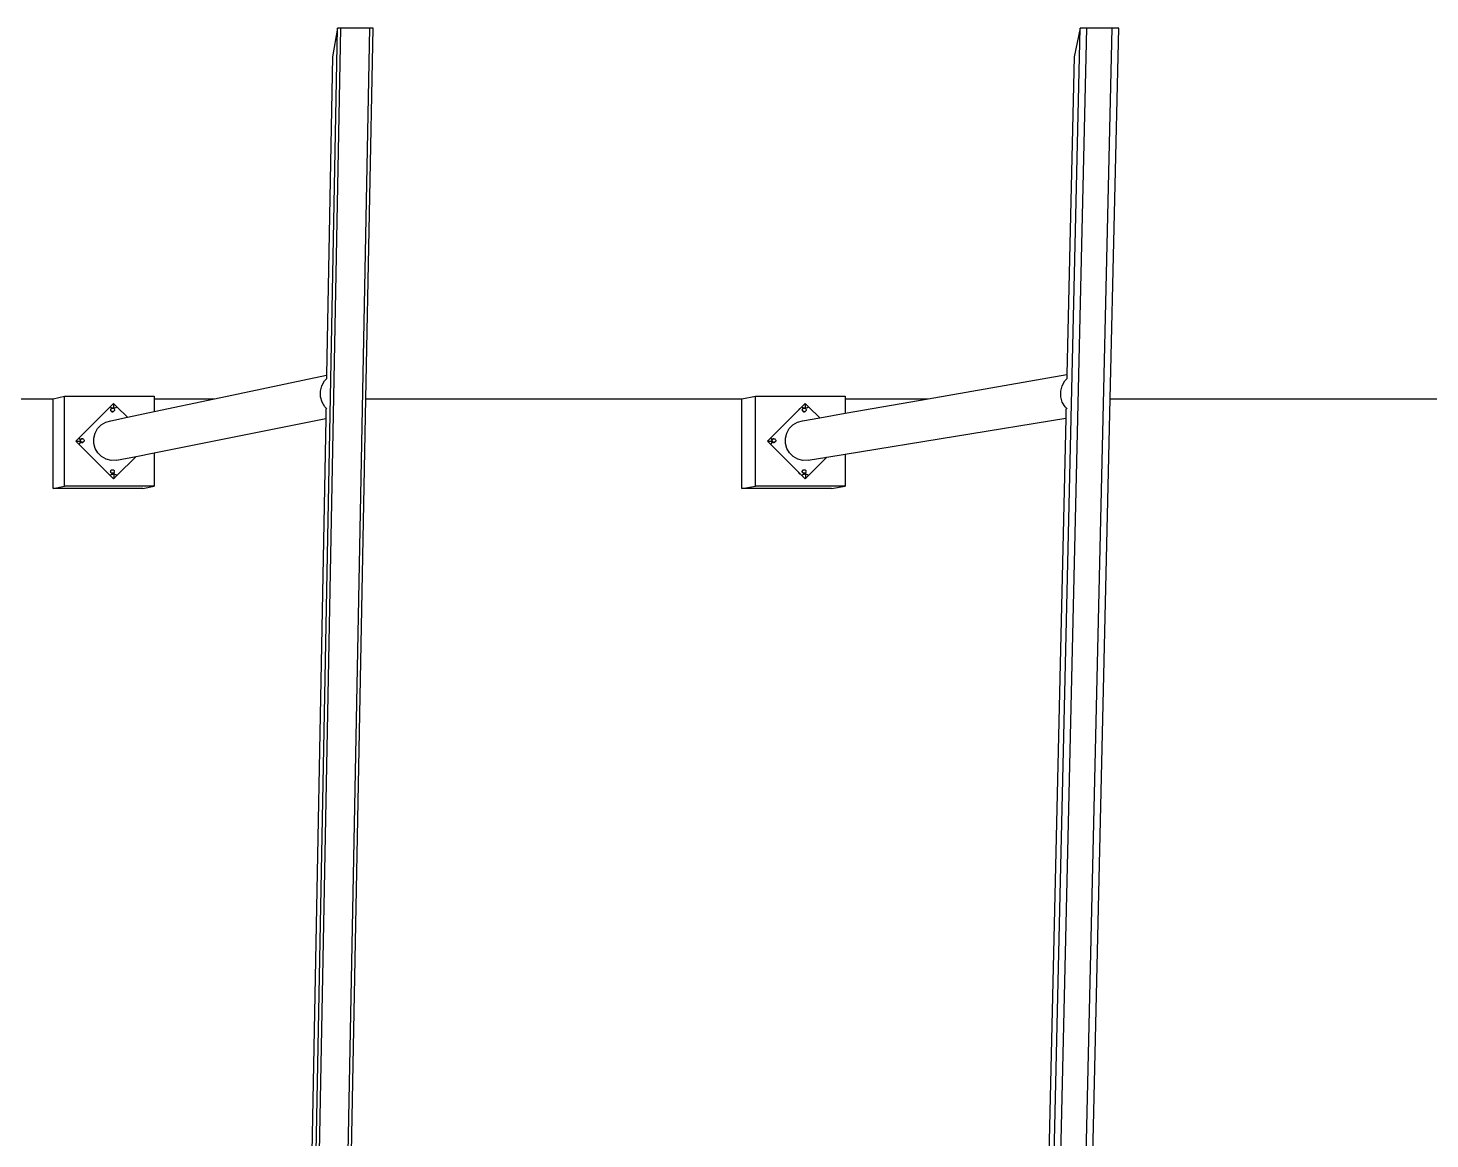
# Model space of a CAD drawing. Extents: x -1616 to 1629, y -1713 to 1708.
# Drawn here: x 704.3 to 1016.5, y -6.8 to 240.6 of the extents above; entities that cross this region are included whole.
import ezdxf

# ---------------------------------------------------------------- set-up
doc = ezdxf.new("R2010")
doc.units = 0
doc.header["$MEASUREMENT"] = 0
doc.layers.get('0').update_dxf_attribs({"linetype": 'CONTINUOUS'})

msp = doc.modelspace()

# ---------------------------------------------------------------- linework, layer by layer
for p, q in [((736.24, -1712.91), (773.25, 240.58)), ((736.95, -1712.91), (774, 240.58)), ((743.06, -1712.91), (780.42, 240.58)), ((773.25, 240.58), (772.15, 234.18)), ((774, 240.58), (773.25, 240.58)), ((780.42, 240.58), (774, 240.58)), ((779.58, 158.03), (781.16, 240.58)), ((781.16, 240.58), (780.42, 240.58)), ((893.64, -1712.91), (938.57, 240.58)), ((895.06, -1712.91), (940.06, 240.58)), ((900.47, -1712.91), (945.74, 240.58)), ((938.57, 240.58), (937.23, 234.18)), ((940.06, 240.58), (938.57, 240.58)), ((945.74, 240.58), (940.06, 240.58)), ((945.31, 158.03), (947.23, 240.58)), ((947.23, 240.58), (945.74, 240.58)), ((772.15, 234.18), (770.81, 163.32)), ((937.23, 234.18), (935.61, 163.42)), ((745.86, 158.03), (770.81, 163.32)), ((770.38, 162.03), (770.86, 162.52)), ((770.81, 163.32), (770.79, 162.51)), ((904.77, 158.03), (935.61, 163.42)), ((935.19, 162.03), (935.67, 162.52)), ((935.61, 163.42), (935.59, 162.51)), ((769.46, 159.74), (769.77, 160.94)), ((769.48, 158.49), (769.46, 159.74)), ((769.77, 160.94), (770.38, 162.03)), ((934.27, 159.74), (934.58, 160.94)), ((934.29, 158.49), (934.27, 159.74)), ((934.58, 160.94), (935.19, 162.03)), ((613.97, 158.03), (709.95, 158.03)), ((709.95, 158.03), (712.44, 158.58)), ((709.95, 138.09), (709.95, 158.03)), ((712.44, 158.58), (732.45, 158.58)), ((712.44, 138.57), (712.44, 158.58)), ((715.71, 149.34), (722.64, 156.27)), ((715.73, 149.34), (722.65, 156.26)), ((722.64, 156.27), (723.38, 157.01)), ((722.64, 156.27), (722.65, 156.26)), ((722.64, 156.27), (722.66, 156.27)), ((722.65, 156.26), (722.66, 156.27)), ((722.66, 156.27), (723.39, 157)), ((722.66, 156.27), (722.87, 156.1)), ((722.87, 156.1), (723.13, 156)), ((723.38, 157.01), (723.39, 157)), ((723.38, 157.01), (723.4, 157.01)), ((723.39, 157), (723.4, 157.01)), ((723.4, 157.01), (724.14, 156.27)), ((723.4, 157.01), (723.4, 155.97)), ((723.67, 156), (723.92, 156.1)), ((723.92, 156.1), (724.14, 156.27)), ((724.14, 156.27), (726.48, 153.93)), ((732.45, 158.58), (732.45, 158.03)), ((732.45, 158.03), (745.86, 158.03)), ((732.45, 158.03), (732.45, 155.19)), ((732.45, 155.19), (745.86, 158.03)), ((745.31, -1632.4), (779.58, 158.03)), ((769.81, 157.3), (769.48, 158.49)), ((770.45, 156.23), (769.81, 157.3)), ((770.86, 155.83), (770.45, 156.23)), ((779.58, 158.03), (863.26, 158.03)), ((863.26, 158.03), (866.29, 158.58)), ((863.26, 138.09), (863.26, 158.03)), ((866.29, 158.58), (886.3, 158.58)), ((866.29, 138.57), (866.29, 158.58)), ((876.18, 155.81), (876.63, 156.27)), ((876.2, 155.82), (876.64, 156.26)), ((876.63, 156.27), (877.37, 157.01)), ((876.63, 156.27), (876.64, 156.26)), ((876.63, 156.27), (876.65, 156.27)), ((876.64, 156.26), (876.65, 156.27)), ((876.65, 156.27), (877.38, 157)), ((876.65, 156.27), (876.87, 156.1)), ((876.87, 156.1), (877.12, 156)), ((877.37, 157.01), (877.38, 157)), ((877.37, 157.01), (877.39, 157.01)), ((877.38, 157), (877.39, 157.01)), ((877.39, 157.01), (878.14, 156.27)), ((877.39, 157.01), (877.39, 155.97)), ((877.66, 156), (877.92, 156.1)), ((877.92, 156.1), (878.14, 156.27)), ((878.14, 156.27), (880.6, 153.81)), ((886.3, 158.58), (886.3, 158.03)), ((886.3, 158.03), (904.77, 158.03)), ((886.3, 158.03), (886.3, 154.8)), ((886.3, 154.8), (904.77, 158.03)), ((903.76, -1632.4), (945.31, 158.03)), ((934.62, 157.3), (934.29, 158.49)), ((935.26, 156.23), (934.62, 157.3)), ((935.67, 155.83), (935.26, 156.23)), ((945.31, 158.03), (1028.2, 158.03)), ((721.64, 152.82), (722.76, 153.14)), ((722.73, 155.67), (722.71, 155.56)), ((722.71, 155.56), (722.73, 155.45)), ((722.74, 155.66), (722.72, 155.55)), ((722.72, 155.55), (722.74, 155.44)), ((722.77, 155.77), (722.73, 155.67)), ((722.73, 155.45), (722.77, 155.35)), ((722.78, 155.76), (722.74, 155.66)), ((722.74, 155.55), (722.75, 155.65)), ((722.75, 155.45), (722.74, 155.55)), ((722.74, 155.44), (722.78, 155.34)), ((722.75, 155.65), (722.79, 155.75)), ((722.79, 155.35), (722.75, 155.45)), ((722.76, 153.14), (726.48, 153.93)), ((722.83, 155.85), (722.77, 155.77)), ((722.77, 155.56), (722.78, 155.66)), ((722.78, 155.45), (722.77, 155.56)), ((722.77, 155.35), (722.83, 155.27)), ((722.84, 155.84), (722.78, 155.76)), ((722.78, 155.66), (722.82, 155.76)), ((722.82, 155.36), (722.78, 155.45)), ((722.78, 155.34), (722.83, 155.27)), ((722.79, 155.75), (722.85, 155.83)), ((722.84, 155.28), (722.79, 155.35)), ((722.82, 155.76), (722.87, 155.82)), ((722.87, 155.3), (722.82, 155.36)), ((722.92, 155.92), (722.83, 155.85)), ((722.84, 155.28), (722.83, 155.27)), ((722.83, 155.27), (722.84, 155.26)), ((722.84, 155.28), (722.87, 155.3)), ((722.85, 155.27), (722.84, 155.28)), ((722.84, 155.26), (722.84, 155.25)), ((722.84, 155.25), (722.93, 155.19)), ((722.85, 155.83), (722.94, 155.9)), ((722.85, 155.83), (722.87, 155.82)), ((722.94, 155.2), (722.85, 155.27)), ((722.87, 155.82), (722.89, 155.84)), ((722.89, 155.27), (722.87, 155.3)), ((722.89, 155.84), (722.97, 155.91)), ((722.97, 155.21), (722.89, 155.27)), ((723.02, 155.96), (722.92, 155.92)), ((722.93, 155.19), (723.03, 155.15)), ((722.94, 155.9), (723.03, 155.94)), ((723.03, 155.16), (722.94, 155.2)), ((722.97, 155.91), (723.06, 155.94)), ((723.07, 155.17), (722.97, 155.21)), ((723.13, 155.98), (723.02, 155.96)), ((723.03, 155.94), (723.07, 155.95)), ((723.03, 155.94), (723.06, 155.94)), ((723.14, 155.15), (723.03, 155.16)), ((723.03, 155.15), (723.14, 155.13)), ((723.06, 155.94), (723.07, 155.95)), ((723.07, 155.95), (723.17, 155.96)), ((723.17, 155.15), (723.07, 155.17)), ((723.13, 156), (723.4, 155.96)), ((723.24, 155.96), (723.13, 155.98)), ((723.24, 155.16), (723.14, 155.15)), ((723.14, 155.15), (723.14, 155.16)), ((723.14, 155.13), (723.25, 155.15)), ((723.14, 155.14), (723.14, 155.15)), ((723.14, 155.13), (723.14, 155.14)), ((723.17, 155.96), (723.27, 155.95)), ((723.25, 155.17), (723.17, 155.15)), ((723.27, 155.95), (723.24, 155.96)), ((723.24, 155.16), (723.28, 155.17)), ((723.25, 155.17), (723.24, 155.16)), ((723.25, 155.15), (723.35, 155.19)), ((723.28, 155.17), (723.25, 155.17)), ((723.27, 155.95), (723.28, 155.95)), ((723.28, 155.95), (723.37, 155.91)), ((723.37, 155.21), (723.28, 155.17)), ((723.35, 155.19), (723.37, 155.21)), ((723.37, 155.91), (723.46, 155.84)), ((723.46, 155.27), (723.37, 155.21)), ((723.4, 155.96), (723.67, 156)), ((723.46, 155.84), (723.52, 155.76)), ((723.52, 155.36), (723.46, 155.27)), ((723.52, 155.76), (723.56, 155.66)), ((723.56, 155.45), (723.52, 155.36)), ((723.56, 155.66), (723.57, 155.56)), ((723.57, 155.56), (723.56, 155.45)), ((726.48, 153.93), (732.45, 155.19)), ((732.45, 146), (770.62, 153.61)), ((770.62, 153.61), (766.86, -45.25)), ((770.67, 155.79), (770.62, 153.61)), ((869.7, 149.34), (875.9, 155.53)), ((869.72, 149.34), (875.89, 155.51)), ((875.64, 152.82), (876.76, 153.14)), ((875.89, 155.51), (876.2, 155.82)), ((875.9, 155.53), (875.89, 155.52)), ((875.89, 155.52), (875.89, 155.51)), ((875.9, 155.53), (876.18, 155.81)), ((875.93, 155.62), (875.9, 155.53)), ((876, 155.71), (875.93, 155.62)), ((876.09, 155.77), (876, 155.71)), ((876.18, 155.81), (876.09, 155.77)), ((876.19, 155.81), (876.18, 155.81)), ((876.2, 155.82), (876.19, 155.81)), ((876.72, 155.67), (876.71, 155.56)), ((876.71, 155.56), (876.72, 155.45)), ((876.76, 155.77), (876.72, 155.67)), ((876.73, 155.66), (876.72, 155.55)), ((876.72, 155.55), (876.73, 155.44)), ((876.72, 155.45), (876.76, 155.35)), ((876.77, 155.76), (876.73, 155.66)), ((876.73, 155.55), (876.74, 155.65)), ((876.74, 155.45), (876.73, 155.55)), ((876.73, 155.44), (876.77, 155.34)), ((876.74, 155.65), (876.78, 155.75)), ((876.78, 155.35), (876.74, 155.45)), ((876.83, 155.85), (876.76, 155.77)), ((876.76, 155.35), (876.83, 155.27)), ((876.76, 153.14), (880.6, 153.81)), ((876.84, 155.84), (876.77, 155.76)), ((876.77, 155.56), (876.79, 155.66)), ((876.79, 155.45), (876.77, 155.56)), ((876.77, 155.34), (876.83, 155.27)), ((876.78, 155.75), (876.85, 155.83)), ((876.84, 155.28), (876.78, 155.35)), ((876.79, 155.66), (876.83, 155.76)), ((876.83, 155.36), (876.79, 155.45)), ((876.91, 155.92), (876.83, 155.85)), ((876.83, 155.76), (876.87, 155.81)), ((876.87, 155.3), (876.83, 155.36)), ((876.84, 155.28), (876.83, 155.27)), ((876.83, 155.27), (876.83, 155.26)), ((876.83, 155.26), (876.84, 155.25)), ((876.84, 155.28), (876.87, 155.3)), ((876.85, 155.27), (876.84, 155.28)), ((876.84, 155.25), (876.92, 155.19)), ((876.85, 155.83), (876.93, 155.9)), ((876.85, 155.83), (876.87, 155.81)), ((876.93, 155.2), (876.85, 155.27)), ((876.87, 155.81), (876.89, 155.84)), ((876.89, 155.27), (876.87, 155.3)), ((876.89, 155.84), (876.97, 155.91)), ((876.97, 155.21), (876.89, 155.27)), ((877.01, 155.96), (876.91, 155.92)), ((876.92, 155.19), (877.02, 155.15)), ((876.93, 155.9), (877.03, 155.94)), ((877.03, 155.16), (876.93, 155.2)), ((876.97, 155.91), (877.06, 155.94)), ((877.07, 155.17), (876.97, 155.21)), ((877.12, 155.98), (877.01, 155.96)), ((877.02, 155.15), (877.13, 155.13)), ((877.03, 155.94), (877.07, 155.95)), ((877.03, 155.94), (877.06, 155.94)), ((877.13, 155.15), (877.03, 155.16)), ((877.06, 155.94), (877.07, 155.95)), ((877.07, 155.95), (877.18, 155.96)), ((877.18, 155.15), (877.07, 155.17)), ((877.12, 156), (877.39, 155.96)), ((877.23, 155.96), (877.12, 155.98)), ((877.24, 155.16), (877.13, 155.15)), ((877.13, 155.15), (877.13, 155.16)), ((877.13, 155.13), (877.24, 155.15)), ((877.13, 155.14), (877.13, 155.15)), ((877.13, 155.13), (877.13, 155.14)), ((877.18, 155.96), (877.26, 155.95)), ((877.24, 155.16), (877.18, 155.15)), ((877.26, 155.95), (877.23, 155.96)), ((877.24, 155.15), (877.34, 155.19)), ((877.24, 155.16), (877.28, 155.17)), ((877.28, 155.17), (877.24, 155.16)), ((877.24, 155.16), (877.24, 155.16)), ((877.26, 155.95), (877.28, 155.95)), ((877.28, 155.95), (877.38, 155.91)), ((877.38, 155.21), (877.28, 155.17)), ((877.34, 155.19), (877.35, 155.2)), ((877.38, 155.91), (877.46, 155.84)), ((877.46, 155.27), (877.38, 155.21)), ((877.39, 155.96), (877.66, 156)), ((877.46, 155.84), (877.52, 155.76)), ((877.52, 155.36), (877.46, 155.27)), ((877.52, 155.76), (877.56, 155.66)), ((877.56, 155.45), (877.52, 155.36)), ((877.56, 155.66), (877.58, 155.56)), ((877.58, 155.56), (877.56, 155.45)), ((880.6, 153.81), (886.3, 154.8)), ((886.3, 145.68), (935.39, 153.75)), ((935.39, 153.75), (930.81, -45.29)), ((935.43, 155.79), (935.39, 153.75)), ((718.98, 149.26), (719.26, 150.38)), ((719.26, 150.38), (719.83, 151.4)), ((719.83, 151.4), (720.64, 152.23)), ((720.64, 152.23), (721.64, 152.82)), ((872.97, 149.26), (873.26, 150.38)), ((873.26, 150.38), (873.83, 151.4)), ((873.83, 151.4), (874.64, 152.23)), ((874.64, 152.23), (875.64, 152.82)), ((714.97, 148.59), (715.71, 149.34)), ((714.97, 148.59), (714.99, 148.6)), ((715.71, 147.85), (714.97, 148.59)), ((714.99, 148.6), (715.72, 149.33)), ((715.73, 147.86), (714.99, 148.6)), ((714.99, 148.6), (715.99, 148.6)), ((715.72, 149.33), (715.71, 149.34)), ((715.71, 149.34), (715.73, 149.34)), ((715.71, 147.85), (715.73, 147.86)), ((722.12, 141.44), (715.71, 147.85)), ((715.72, 149.33), (715.73, 149.34)), ((715.89, 149.12), (715.73, 149.34)), ((715.73, 147.86), (715.89, 148.07)), ((722.66, 140.93), (715.73, 147.86)), ((716, 148.87), (715.89, 149.12)), ((715.89, 148.07), (716, 148.33)), ((715.99, 148.83), (715.97, 148.72)), ((715.97, 148.72), (715.99, 148.61)), ((716.03, 148.93), (715.99, 148.83)), ((715.99, 148.72), (716, 148.83)), ((716, 148.62), (715.99, 148.72)), ((715.99, 148.61), (715.99, 148.6)), ((715.99, 148.6), (716, 148.6)), ((715.99, 148.6), (716.03, 148.51)), ((716.04, 148.93), (716, 148.84)), ((716, 148.84), (716, 148.87)), ((716.04, 148.6), (716, 148.84)), ((716, 148.84), (716, 148.83)), ((716, 148.62), (716, 148.61)), ((716, 148.62), (716.03, 148.55)), ((716, 148.61), (716.03, 148.54)), ((716, 148.6), (716.01, 148.6)), ((716, 148.33), (716.03, 148.54)), ((716.01, 148.6), (716.03, 148.6)), ((716.02, 148.73), (716.03, 148.83)), ((716.03, 148.63), (716.02, 148.73)), ((716.09, 149.02), (716.03, 148.93)), ((716.03, 148.83), (716.07, 148.93)), ((716.07, 148.53), (716.03, 148.63)), ((716.03, 148.55), (716.04, 148.6)), ((716.04, 148.52), (716.03, 148.55)), ((716.03, 148.54), (716.03, 148.55)), ((716.03, 148.54), (716.04, 148.51)), ((716.03, 148.51), (716.08, 148.44)), ((716.04, 148.93), (716.1, 149.01)), ((716.09, 148.45), (716.04, 148.52)), ((716.04, 148.51), (716.11, 148.42)), ((716.07, 148.93), (716.12, 148.99)), ((716.12, 148.47), (716.07, 148.53)), ((716.08, 148.44), (716.09, 148.43)), ((716.09, 148.45), (716.12, 148.47)), ((716.1, 148.44), (716.09, 148.45)), ((716.09, 148.43), (716.18, 148.36)), ((716.09, 148.43), (716.09, 148.43)), ((716.1, 149.01), (716.19, 149.07)), ((716.11, 149.01), (716.1, 149.01)), ((716.1, 149.01), (716.12, 148.99)), ((716.19, 148.37), (716.1, 148.44)), ((716.19, 149.08), (716.11, 149.01)), ((716.11, 148.42), (716.19, 148.36)), ((716.12, 148.99), (716.14, 149.01)), ((716.14, 148.45), (716.12, 148.47)), ((716.14, 149.01), (716.22, 149.08)), ((716.22, 148.38), (716.14, 148.45)), ((716.18, 148.36), (716.28, 148.32)), ((716.29, 149.12), (716.19, 149.08)), ((716.19, 149.07), (716.28, 149.11)), ((716.28, 148.33), (716.19, 148.37)), ((716.29, 148.32), (716.19, 148.36)), ((716.22, 149.08), (716.31, 149.11)), ((716.32, 148.34), (716.22, 148.38)), ((716.28, 149.11), (716.32, 149.12)), ((716.28, 149.11), (716.31, 149.11)), ((716.39, 148.32), (716.28, 148.33)), ((716.28, 148.32), (716.29, 148.32)), ((716.4, 149.14), (716.29, 149.12)), ((716.29, 148.32), (716.4, 148.3)), ((716.29, 148.32), (716.39, 148.31)), ((716.31, 149.11), (716.32, 149.12)), ((716.32, 149.12), (716.42, 149.13)), ((716.42, 148.33), (716.32, 148.34)), ((716.49, 148.33), (716.39, 148.32)), ((716.39, 148.32), (716.39, 148.33)), ((716.39, 148.32), (716.39, 148.32)), ((716.39, 148.31), (716.5, 148.32)), ((716.39, 148.31), (716.39, 148.32)), ((716.42, 149.13), (716.4, 149.14)), ((716.4, 148.3), (716.51, 148.32)), ((716.51, 149.12), (716.42, 149.13)), ((716.5, 148.34), (716.42, 148.33)), ((716.5, 148.34), (716.49, 148.33)), ((716.49, 148.33), (716.53, 148.34)), ((716.5, 148.32), (716.6, 148.36)), ((716.53, 148.34), (716.5, 148.34)), ((716.51, 149.12), (716.51, 149.12)), ((716.51, 149.12), (716.53, 149.12)), ((716.51, 148.32), (716.61, 148.36)), ((716.53, 149.12), (716.62, 149.08)), ((716.62, 148.38), (716.53, 148.34)), ((716.6, 148.36), (716.62, 148.38)), ((716.61, 148.36), (716.7, 148.42)), ((716.62, 149.08), (716.71, 149.01)), ((716.71, 148.45), (716.62, 148.38)), ((716.71, 149.01), (716.77, 148.93)), ((716.77, 148.53), (716.71, 148.45)), ((716.77, 148.93), (716.81, 148.83)), ((716.81, 148.63), (716.77, 148.53)), ((716.81, 148.83), (716.82, 148.73)), ((716.82, 148.73), (716.81, 148.63)), ((718.99, 148.1), (718.98, 149.26)), ((719.31, 146.98), (718.99, 148.1)), ((719.9, 145.98), (719.31, 146.98)), ((868.96, 148.59), (869.7, 149.34)), ((868.96, 148.59), (868.98, 148.6)), ((869.7, 147.85), (868.96, 148.59)), ((868.98, 148.6), (869.71, 149.33)), ((869.72, 147.86), (868.98, 148.6)), ((868.98, 148.6), (869.99, 148.6)), ((869.71, 149.33), (869.7, 149.34)), ((869.7, 149.34), (869.72, 149.34)), ((869.7, 147.85), (869.72, 147.86)), ((875.88, 141.67), (869.7, 147.85)), ((869.71, 149.33), (869.72, 149.34)), ((869.89, 149.12), (869.72, 149.34)), ((869.72, 147.86), (869.89, 148.07)), ((876.65, 140.93), (869.72, 147.86)), ((869.99, 148.87), (869.89, 149.12)), ((869.89, 148.07), (869.99, 148.33)), ((869.98, 148.83), (869.97, 148.72)), ((869.97, 148.72), (869.98, 148.61)), ((870.02, 148.93), (869.98, 148.83)), ((869.98, 148.72), (869.99, 148.83)), ((869.99, 148.62), (869.98, 148.72)), ((869.98, 148.61), (869.99, 148.6)), ((870, 148.84), (869.99, 148.87)), ((870, 148.84), (869.99, 148.83)), ((869.99, 148.62), (869.99, 148.61)), ((869.99, 148.62), (870.02, 148.55)), ((869.99, 148.61), (870.02, 148.54)), ((869.99, 148.6), (870, 148.6)), ((869.99, 148.6), (870.02, 148.51)), ((869.99, 148.33), (870.02, 148.54)), ((870.04, 148.93), (870, 148.84)), ((870.03, 148.6), (870, 148.84)), ((870, 148.6), (870, 148.6)), ((870, 148.6), (870.02, 148.6)), ((870.09, 149.02), (870.02, 148.93)), ((870.02, 148.73), (870.04, 148.83)), ((870.04, 148.63), (870.02, 148.73)), ((870.02, 148.55), (870.03, 148.6)), ((870.03, 148.52), (870.02, 148.55)), ((870.02, 148.54), (870.02, 148.55)), ((870.02, 148.54), (870.04, 148.51)), ((870.02, 148.51), (870.08, 148.44)), ((870.09, 148.45), (870.03, 148.52)), ((870.04, 148.93), (870.1, 149.01)), ((870.04, 148.83), (870.08, 148.93)), ((870.08, 148.53), (870.04, 148.63)), ((870.04, 148.51), (870.1, 148.42)), ((870.08, 148.93), (870.12, 148.99)), ((870.12, 148.48), (870.08, 148.53)), ((870.08, 148.44), (870.08, 148.43)), ((870.08, 148.43), (870.09, 148.43)), ((870.09, 148.45), (870.12, 148.48)), ((870.1, 148.44), (870.09, 148.45)), ((870.09, 148.43), (870.17, 148.36)), ((870.19, 149.08), (870.1, 149.01)), ((870.1, 149.01), (870.18, 149.07)), ((870.1, 149.01), (870.1, 149.01)), ((870.1, 149.01), (870.12, 148.99)), ((870.18, 148.37), (870.1, 148.44)), ((870.1, 148.42), (870.19, 148.36)), ((870.12, 148.99), (870.14, 149.01)), ((870.14, 148.45), (870.12, 148.48)), ((870.14, 149.01), (870.22, 149.08)), ((870.22, 148.38), (870.14, 148.45)), ((870.17, 148.36), (870.28, 148.32)), ((870.18, 149.07), (870.28, 149.11)), ((870.28, 148.33), (870.18, 148.37)), ((870.29, 149.12), (870.19, 149.08)), ((870.29, 148.32), (870.19, 148.36)), ((870.22, 149.08), (870.32, 149.12)), ((870.32, 148.34), (870.22, 148.38)), ((870.28, 149.11), (870.32, 149.12)), ((870.28, 149.11), (870.32, 149.12)), ((870.38, 148.32), (870.28, 148.33)), ((870.28, 148.32), (870.28, 148.32)), ((870.28, 148.32), (870.38, 148.31)), ((870.4, 149.14), (870.29, 149.12)), ((870.29, 148.32), (870.4, 148.3)), ((870.32, 149.12), (870.42, 149.13)), ((870.32, 149.12), (870.32, 149.12)), ((870.43, 148.33), (870.32, 148.34)), ((870.49, 148.33), (870.38, 148.32)), ((870.38, 148.32), (870.38, 148.33)), ((870.38, 148.32), (870.38, 148.32)), ((870.38, 148.31), (870.49, 148.32)), ((870.38, 148.31), (870.38, 148.32)), ((870.42, 149.13), (870.4, 149.14)), ((870.4, 148.3), (870.5, 148.32)), ((870.42, 149.13), (870.43, 149.13)), ((870.43, 149.13), (870.53, 149.12)), ((870.49, 148.34), (870.43, 148.33)), ((870.49, 148.32), (870.59, 148.36)), ((870.49, 148.34), (870.49, 148.33)), ((870.49, 148.33), (870.53, 148.34)), ((870.53, 148.34), (870.49, 148.34)), ((870.5, 148.32), (870.6, 148.36)), ((870.53, 149.12), (870.63, 149.08)), ((870.63, 148.38), (870.53, 148.34)), ((870.59, 148.36), (870.6, 148.37)), ((870.6, 148.36), (870.69, 148.42)), ((870.63, 149.08), (870.71, 149.01)), ((870.71, 148.45), (870.63, 148.38)), ((870.71, 149.01), (870.77, 148.93)), ((870.77, 148.53), (870.71, 148.45)), ((870.77, 148.93), (870.81, 148.83)), ((870.81, 148.63), (870.77, 148.53)), ((870.81, 148.83), (870.83, 148.73)), ((870.83, 148.73), (870.81, 148.63)), ((872.99, 148.1), (872.97, 149.26)), ((873.3, 146.98), (872.99, 148.1)), ((873.9, 145.98), (873.3, 146.98)), ((719.9, 145.98), (720.73, 145.17)), ((721.75, 144.6), (720.73, 145.17)), ((722.87, 144.31), (721.75, 144.6)), ((724.03, 144.33), (722.87, 144.31)), ((724.03, 144.33), (728.41, 145.2)), ((728.41, 145.2), (724.14, 140.93)), ((728.41, 145.2), (732.45, 146)), ((732.45, 146), (732.45, 138.57)), ((874.73, 145.17), (873.9, 145.98)), ((875.74, 144.6), (874.73, 145.17)), ((876.87, 144.31), (875.74, 144.6)), ((878.03, 144.33), (876.87, 144.31)), ((878.03, 144.33), (882.22, 145.01)), ((882.22, 145.01), (878.14, 140.93)), ((882.22, 145.01), (886.3, 145.68)), ((886.3, 145.68), (886.3, 138.57)), ((722.12, 141.44), (722.15, 141.4)), ((722.19, 141.37), (722.12, 141.44)), ((722.15, 141.4), (722.19, 141.37)), ((722.64, 140.92), (722.19, 141.37)), ((722.64, 140.92), (722.66, 140.93)), ((723.38, 140.18), (722.64, 140.92)), ((722.87, 141.09), (722.66, 140.93)), ((723.4, 140.19), (722.66, 140.93)), ((722.73, 141.94), (722.71, 141.83)), ((722.71, 141.83), (722.73, 141.73)), ((722.77, 142.04), (722.73, 141.94)), ((722.73, 141.83), (722.74, 141.94)), ((722.74, 141.73), (722.73, 141.83)), ((722.73, 141.73), (722.77, 141.62)), ((722.74, 141.94), (722.78, 142.03)), ((722.78, 141.63), (722.74, 141.73)), ((722.76, 141.84), (722.77, 141.94)), ((722.77, 141.74), (722.76, 141.84)), ((722.83, 142.13), (722.77, 142.04)), ((722.77, 141.94), (722.81, 142.04)), ((722.81, 141.64), (722.77, 141.74)), ((722.77, 141.62), (722.83, 141.54)), ((722.78, 142.03), (722.84, 142.12)), ((722.84, 141.55), (722.78, 141.63)), ((722.81, 142.04), (722.88, 142.12)), ((722.88, 141.56), (722.81, 141.64)), ((722.83, 141.54), (722.92, 141.47)), ((722.84, 142.12), (722.93, 142.18)), ((722.93, 141.48), (722.84, 141.55)), ((723.13, 141.2), (722.87, 141.09)), ((722.88, 142.12), (722.96, 142.19)), ((722.96, 141.49), (722.88, 141.56)), ((722.92, 141.47), (723.02, 141.43)), ((722.93, 142.18), (723.02, 142.22)), ((723.02, 141.44), (722.93, 141.48)), ((722.96, 142.19), (723.05, 142.22)), ((723.06, 141.45), (722.96, 141.49)), ((723.02, 142.22), (723.06, 142.23)), ((723.02, 142.22), (723.05, 142.22)), ((723.13, 141.43), (723.02, 141.44)), ((723.02, 141.43), (723.13, 141.42)), ((723.05, 142.22), (723.06, 142.23)), ((723.06, 142.23), (723.16, 142.24)), ((723.16, 141.44), (723.06, 141.45)), ((723.23, 141.44), (723.13, 141.43)), ((723.13, 141.43), (723.13, 141.44)), ((723.13, 141.42), (723.24, 141.43)), ((723.13, 141.42), (723.13, 141.43)), ((723.4, 141.24), (723.13, 141.2)), ((723.16, 142.24), (723.27, 142.23)), ((723.24, 141.45), (723.16, 141.44)), ((723.23, 141.44), (723.27, 141.45)), ((723.24, 141.45), (723.23, 141.44)), ((723.24, 141.43), (723.34, 141.47)), ((723.27, 141.45), (723.24, 141.45)), ((723.27, 142.23), (723.36, 142.19)), ((723.36, 141.49), (723.27, 141.45)), ((723.34, 141.47), (723.36, 141.49)), ((723.36, 142.19), (723.45, 142.12)), ((723.45, 141.56), (723.36, 141.49)), ((723.36, 141.49), (723.36, 141.49)), ((723.67, 141.2), (723.4, 141.24)), ((724.14, 140.93), (723.4, 140.19)), ((723.42, 141.54), (723.42, 140.19)), ((723.45, 142.12), (723.51, 142.04)), ((723.51, 141.64), (723.45, 141.56)), ((723.51, 142.04), (723.55, 141.94)), ((723.55, 141.74), (723.51, 141.64)), ((723.55, 141.94), (723.56, 141.84)), ((723.56, 141.84), (723.55, 141.74)), ((723.92, 141.09), (723.67, 141.2)), ((724.14, 140.93), (723.92, 141.09)), ((875.88, 141.67), (875.89, 141.59)), ((876.27, 141.29), (875.88, 141.67)), ((875.89, 141.59), (875.93, 141.49)), ((875.93, 141.49), (876, 141.4)), ((876, 141.4), (876.09, 141.34)), ((876.09, 141.34), (876.19, 141.3)), ((876.19, 141.3), (876.27, 141.29)), ((876.63, 140.92), (876.27, 141.29)), ((876.63, 140.92), (876.65, 140.93)), ((877.37, 140.18), (876.63, 140.92)), ((876.87, 141.09), (876.65, 140.93)), ((877.39, 140.19), (876.65, 140.93)), ((876.72, 141.94), (876.71, 141.83)), ((876.71, 141.83), (876.72, 141.73)), ((876.76, 142.04), (876.72, 141.94)), ((876.72, 141.83), (876.73, 141.94)), ((876.73, 141.73), (876.72, 141.83)), ((876.72, 141.73), (876.76, 141.62)), ((876.73, 141.94), (876.77, 142.03)), ((876.77, 141.63), (876.73, 141.73)), ((876.83, 142.13), (876.76, 142.04)), ((876.76, 141.84), (876.78, 141.94)), ((876.78, 141.74), (876.76, 141.84)), ((876.76, 141.62), (876.83, 141.54)), ((876.77, 142.03), (876.84, 142.12)), ((876.84, 141.55), (876.77, 141.63)), ((876.78, 141.94), (876.82, 142.04)), ((876.82, 141.64), (876.78, 141.74)), ((876.82, 142.04), (876.88, 142.12)), ((876.88, 141.56), (876.82, 141.64)), ((876.83, 141.54), (876.91, 141.47)), ((876.84, 142.12), (876.92, 142.18)), ((876.92, 141.48), (876.84, 141.55)), ((877.12, 141.2), (876.87, 141.09)), ((876.88, 142.12), (876.96, 142.19)), ((876.96, 141.49), (876.88, 141.56)), ((876.91, 141.47), (877.01, 141.43)), ((876.92, 142.18), (877.02, 142.22)), ((877.02, 141.44), (876.92, 141.48)), ((876.96, 142.19), (877.06, 142.23)), ((877.06, 141.45), (876.96, 141.49)), ((877.01, 141.43), (877.12, 141.42)), ((877.02, 142.22), (877.06, 142.23)), ((877.02, 142.22), (877.06, 142.23)), ((877.12, 141.43), (877.02, 141.44)), ((877.06, 142.23), (877.17, 142.24)), ((877.06, 142.23), (877.06, 142.23)), ((877.17, 141.44), (877.06, 141.45)), ((877.23, 141.44), (877.12, 141.43)), ((877.12, 141.43), (877.12, 141.44)), ((877.12, 141.42), (877.23, 141.43)), ((877.12, 141.42), (877.12, 141.43)), ((877.39, 141.24), (877.12, 141.2)), ((877.17, 142.24), (877.27, 142.23)), ((877.23, 141.45), (877.17, 141.44)), ((877.23, 141.43), (877.33, 141.47)), ((877.23, 141.44), (877.27, 141.45)), ((877.23, 141.45), (877.23, 141.44)), ((877.27, 141.45), (877.23, 141.45)), ((877.27, 142.23), (877.37, 142.19)), ((877.34, 141.48), (877.27, 141.45)), ((877.33, 141.47), (877.34, 141.48)), ((877.37, 141.49), (877.34, 141.48)), ((877.37, 142.19), (877.45, 142.12)), ((877.45, 141.56), (877.37, 141.49)), ((877.66, 141.2), (877.39, 141.24)), ((878.14, 140.93), (877.39, 140.19)), ((877.42, 141.53), (877.42, 140.19)), ((877.45, 142.12), (877.51, 142.04)), ((877.51, 141.64), (877.45, 141.56)), ((877.51, 142.04), (877.55, 141.94)), ((877.55, 141.74), (877.51, 141.64)), ((877.55, 141.94), (877.57, 141.84)), ((877.57, 141.84), (877.55, 141.74)), ((877.92, 141.09), (877.66, 141.2)), ((878.14, 140.93), (877.92, 141.09)), ((709.95, 138.09), (712.44, 138.57)), ((729.89, 138.09), (709.95, 138.09)), ((732.45, 138.57), (712.44, 138.57)), ((723.38, 140.18), (723.4, 140.19)), ((729.89, 138.09), (732.45, 138.57)), ((863.26, 138.09), (866.29, 138.57)), ((883.2, 138.09), (863.26, 138.09)), ((886.3, 138.57), (866.29, 138.57)), ((877.37, 140.18), (877.39, 140.19)), ((883.2, 138.09), (886.3, 138.57))]:
    msp.add_line(p, q)

doc.saveas('drawing.dxf')
